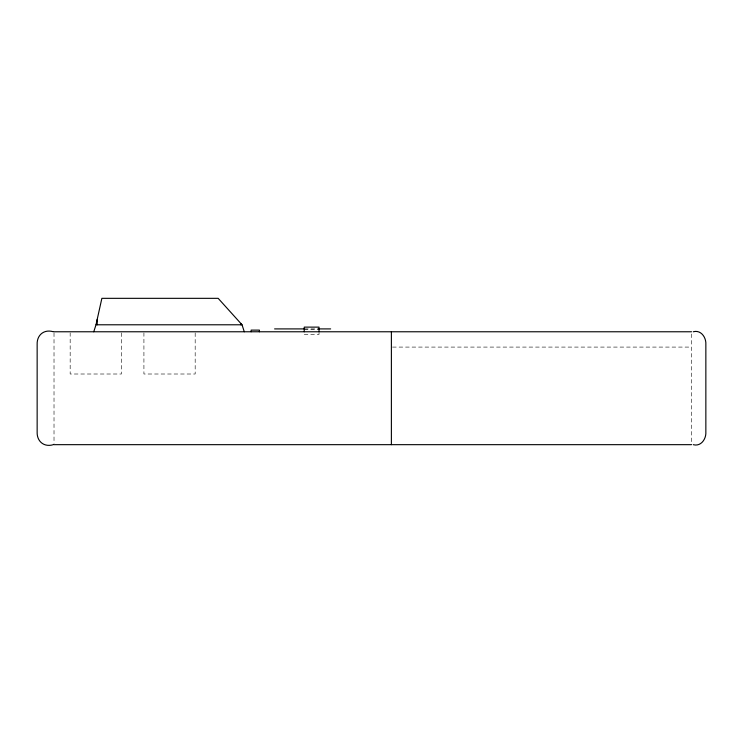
<?xml version="1.0" encoding="UTF-8"?>
<svg xmlns="http://www.w3.org/2000/svg" width="743" height="743" viewBox="0 0 743 743"><rect width="100%" height="100%" fill="white"/><g stroke="black" fill="none" stroke-linecap="round" stroke-linejoin="round"><path stroke-width="0.56" stroke-dasharray="3.71 2.79" d="M304.481 328.908L317.995 328.908M304.24 329.53L317.976 329.53M304.231 334.48L319.026 334.48L319.026 331.768M392.545 347.083L691.529 347.083M691.529 333.96L691.529 444.667M195.177 332.91L195.177 374.008L143.919 374.008L143.919 332.91M121.415 332.91L121.415 374.008L70.167 374.008L70.167 332.91M54.016 332.92L54.016 443.515"/><path stroke-width="1.11" d="M96.014 324.71L101.875 298.333L218.163 298.333L242.032 324.784L244.289 331.768M93.757 331.768L96.014 324.784L242.032 324.784M274.585 328.908L304.546 328.908M318.227 328.908L330.644 328.908M53.366 331.768C43.893 328.889 36.741 335.214 37.15 344.483L37.15 431.952C36.741 441.221 43.893 447.555 53.366 444.667M54.016 331.768L691.529 331.768M693.238 331.768C701.039 329.576 706.333 337.582 705.85 344.483L705.85 431.952C706.333 438.862 701.039 446.859 693.238 444.667M54.016 444.667L691.529 444.667M391.385 331.768L391.385 444.667M319.026 331.768L319.026 327.124L304.231 327.124L304.231 331.768M259.409 331.768L259.409 330.115L251.134 330.115L251.134 331.768M240.862 323.484L240.862 324.784M97.194 319.425L97.194 324.784"/></g></svg>
